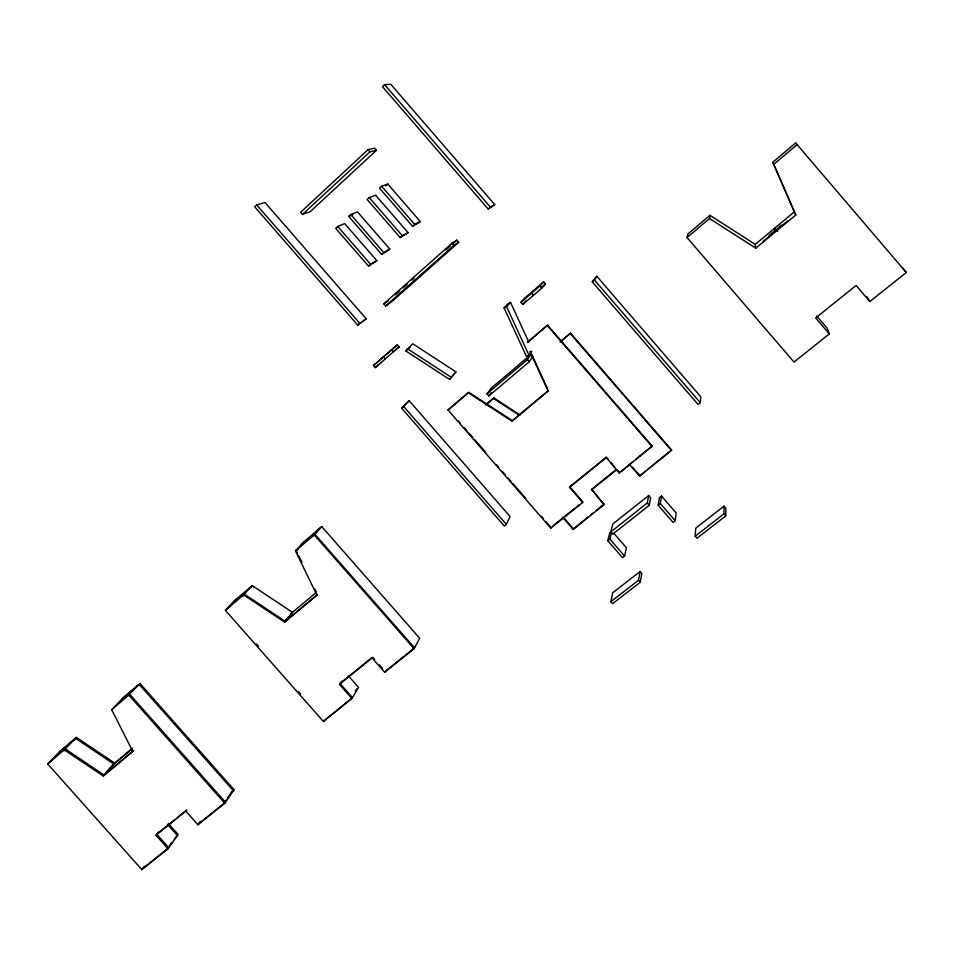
<?xml version="1.0" encoding="UTF-8"?>
<svg xmlns="http://www.w3.org/2000/svg" width="954" height="954" viewBox="0 0 954 954"><rect width="100%" height="100%" fill="white"/><g stroke="black" fill="none" stroke-linecap="round" stroke-linejoin="round"><path stroke-width="1.43" d="M725.732 515.923L725.791 508.184L724.026 506.145L695.752 528.158L695.18 536.184L696.957 538.247L725.732 515.923L723.943 513.848L724.026 506.145M700.296 402.707L700.796 396.804L596.787 276.243L592.255 281.847L698.089 404.484L700.296 402.707L594.414 280.011L596.787 276.243M675.229 520.741L676.147 512.954L661.516 496.056L659.417 497.714L658.2 505.238L673.083 522.422L675.229 520.741L660.335 503.557L661.516 496.056M816.684 316.024L827.19 328.271L829.3 333.9L794.014 362.055L687.035 237.546L709.537 218.549L709.943 215.342L755.222 244.343L755.783 248.171L795.791 215.008L772.8 162.263L795.66 142.945L797.127 144.626L773.754 164.35M629.616 464.61L639.657 476.189L671.664 450.073L570.528 333.137L561.441 340.816M640.277 582.226L641.78 573.509L640.051 571.518L612.79 592.72L610.81 601.712L612.563 603.727L640.277 582.226L638.512 580.199L640.051 571.518M649.269 505.274L650.64 497.749L648.696 495.508L612.754 524.044L610.739 531.962L612.706 534.216L649.269 505.274L647.301 502.996L648.696 495.508M608.092 459.423L606.195 457.24L619.229 473.089L652.214 446.078L547.56 325.147L527.645 342.104M609.844 532.69L607.781 540.739L622.545 557.72L624.631 556.075L626.408 547.763L613.827 533.286M639.657 476.189L645.476 471.026M687.035 237.546L687.917 233.957L709.943 215.342M607.781 540.739L609.868 539.093L611.562 532.404M619.229 473.089L632.979 461.545M562.395 517.08L573.115 529.41L604.097 504.63L591.611 489.378L615.604 470.06M604.097 504.63L591.611 489.378M548.383 390.556L512.358 420.666L468.712 392.237L448.01 410.017L550.792 528.122L582.655 502.508L582.87 501.828L569.776 486.755L606.195 457.24M573.115 529.41L588.236 516.806M582.655 502.508L569.526 487.399L569.776 486.755M550.792 528.122L551.066 527.419M506.335 524.342L510.116 516.579L409.123 400.656L401.586 408.157L504.308 526L506.335 524.342L403.59 406.44L409.123 400.656M253.871 587.533L252.178 585.625L234.255 600.829L225.418 610.381L323.346 721.439L351.907 698.543L339.409 684.34L372.084 657.962L384.665 672.284L414.084 648.708L419.712 638.309L321.748 526.584L303.217 542.313L295.478 550.959L316.943 595.213L284.638 622.127L243.628 594.938L252.178 585.625L292.484 612.325L284.638 622.127M412.617 649.4L413.917 647.003M384.665 672.284L385.177 671.389M351.907 698.543L358.549 687.405L348.317 675.778M560.046 342.188L570.528 333.137M355.341 691.161L356.701 688.895M64.121 750.786L65.266 748.914L104.177 775.065M74.424 740.185L75.545 738.336L113.872 764.071M448.01 410.017L468.319 392.738L512.024 421.215L512.358 420.666M323.346 721.439L352.455 697.624L339.97 683.446L371.476 657.998M243.055 596.202L244.331 594.175L285.282 621.328M250.926 587.628L252.178 585.625M405.784 350.905L412.76 343.762L455.881 371.833L449.632 379.465L405.784 350.905L410.232 346.982M339.409 684.34L339.97 683.446M340.149 683.648L341.723 681.144M449.632 379.465L455.881 371.833M529.327 361.697L532.833 356.51L531.02 354.423L491.227 388.147L487.005 393.835L488.842 395.946L529.327 361.697L527.479 359.563L531.02 354.423M223.713 803.65L226.086 800.179M227.672 797.866L230.844 793.251M177.396 817.518L186.579 810.125L185.815 811.162L197.907 824.781L224.762 803.28L234.064 789.697L139.988 683.529L123.066 697.875L111.701 709.728L132.809 751.478L103.306 776.043L64.335 749.856L76.439 737.418L114.707 763.117L132.582 748.222M528.826 342.176L510.557 302.43L508.041 303.575L504.07 307.832L526.393 356.331L528.957 355.198L531.772 351.144M197.907 824.781L200.304 821.37M527.323 342.534L547.56 325.147M485.789 404.913L493.826 397.925L519.942 414.918M169.418 845.745L171.792 842.442M174.165 839.138L177.432 835.573L167.594 824.506M76.439 737.418L60.054 751.311L47.7 763.951L141.872 869.666L167.976 848.762L178.183 834.523L168.357 823.469M141.872 869.666L144.316 866.315M488.842 395.946L491.346 392.499M167.976 848.762L155.955 835.239L158.698 831.995M285.318 620.541L288.025 617.166M542.063 287.905L545.378 283.97L543.553 281.859L524.605 298.185L520.932 302.346L522.78 304.493L542.063 287.905L540.202 285.747L543.553 281.859M522.78 304.493L526.429 300.283M103.306 776.043L114.707 763.117M321.748 526.584L314.307 534.991L414.084 648.708M105.465 773.11L112.274 765.406L132.32 748.687M313.031 535.898L319.888 528.17M504.07 307.832L506.622 306.675L510.557 302.43M227.958 608.056L236.043 599.315M128.015 695.728L139.988 683.529M50.3 761.59L60.77 750.858M256.686 204.943L254.694 206.815L357.714 325.123L366.229 318.815L265.009 202.51L256.686 204.943L359.753 323.311L366.229 318.815M384.581 84.656L382.459 86.647L488.233 209.057L494.721 204.585L390.83 84.334L384.581 84.656L490.404 207.125L494.721 204.585M368.041 149.659L300.653 212.253L302.525 214.411L310.086 211.788L376.413 150.327L374.54 148.168L368.041 149.659L369.937 151.853L376.413 150.327M302.525 214.411L369.937 151.853M337.728 226.432L335.689 228.316L368.494 266.071L376.902 260.716L344.668 223.606L337.728 226.432L370.557 264.21L376.902 260.716M348.687 216.379L350.75 214.495L357.476 211.871L389.792 249.101L381.588 254.277L348.687 216.379L352.741 214.793M369.21 197.561L367.135 199.469L400.155 237.546L408.073 232.645L375.637 195.224L369.21 197.561L402.254 235.662L408.073 232.645M381.588 186.209L379.501 188.129L412.605 226.325L420.332 221.602L387.813 184.074L381.588 186.209L414.716 224.428L420.332 221.602M385.75 185.958L387.813 184.074M368.494 266.071L370.557 264.21M381.588 254.277L389.792 249.101M400.155 237.546L402.254 235.662M412.605 226.325L414.716 224.428M357.714 325.123L359.753 323.311M488.233 209.057L490.404 207.125M383.782 303.849L451.898 243.294L456.847 240.146L458.695 242.268L391.665 301.762L385.631 305.972L383.782 303.849L388.35 300.701M395.338 294.798L399.738 290.887M403.029 287.965L407.43 284.053M411.818 280.154L414.012 278.198M445.864 249.9L450.264 246.001M452.458 244.045L456.847 240.146M385.631 305.972L453.782 245.464L458.695 242.268M373.479 365.525L397.341 344.835L399.118 346.886L375.292 367.6L373.479 365.525L397.341 344.835M520.932 302.346L540.202 285.747M540.918 287.81L545.378 283.97M401.586 408.157L403.59 406.44M375.292 367.6L381.35 362.437M592.255 281.847L594.414 280.011M399.118 346.886L393.334 351.799L391.522 349.713M225.418 610.381L244.331 594.175M295.478 550.959L314.927 534.3L414.549 647.849L386.298 670.495M59.136 752.253L75.545 738.336M122.231 698.757L139.177 684.388L233.372 790.699L231.083 792.547M47.7 763.951L65.266 748.914M111.701 709.728L129.732 694.274L225.478 802.242L198.659 823.731M487.005 393.835L527.479 359.563M486.158 404.413L493.826 397.925M512.024 421.215L548.109 391.057L529.864 351.406M290.731 613.78L315.798 592.887M284.638 621.865L317.551 594.437M103.688 775.471L133.643 750.524M755.222 244.343L794.36 211.848L772.8 162.263M569.526 487.399L606.005 457.848M175.107 819.379L156.754 834.178L168.763 847.677L142.683 868.557M155.955 835.239L186.745 810.316M591.408 490.01L616.582 469.738M553.332 525.582L574.916 508.232M577.194 506.407L579.472 504.571M636.366 458.814L652.214 446.078M231.762 791.534L234.064 789.697M590.526 514.969L592.828 513.145M596.262 510.39L604.287 503.974M647.754 469.201L650.032 467.388M652.309 465.564L669.386 451.898M829.3 333.9L815.646 317.98L856.084 285.484L869.845 301.571L906.3 272.486L795.66 142.945M610.739 531.962L647.301 502.996M658.2 505.238L660.335 503.557M610.81 601.712L638.512 580.199M695.18 536.184L723.943 513.848M298.399 549.277L296.11 550.255L297.409 552.926M709.537 218.549L755.783 248.171M493.48 398.414L519.62 415.443M407.203 348.615L451.087 377.188M128.885 695.156L224.762 803.28M256.459 643.974L258.415 646.192M298.507 691.662L300.462 693.88M372.799 657.306L374.695 659.476M379.453 664.89L382.315 668.146M609.868 539.093L624.631 556.075M563.611 517.533L573.342 528.719M458.206 420.726L460.162 422.968M464.073 427.464L467.007 430.826M468.963 433.08L472.874 437.576M474.83 439.818L485.574 452.172M496.33 464.526L498.286 466.768M502.198 471.264L505.119 474.627M508.053 478.002L510.986 481.365M512.942 483.618L525.654 498.215M541.288 516.186L543.243 518.427M546.177 521.802L550.088 526.298M383.484 356.76L385.297 358.835M451.898 243.294L453.782 245.464M632.502 467.162L639.788 475.581M610.918 462.678L614.686 467.031M617.512 470.286L619.396 472.468M350.75 214.495L383.663 252.405M570.289 333.542L671.58 450.658M531.616 293.14L533.465 295.299M547.274 325.552L652.083 446.675M902.508 268.086L906.3 272.486M775.674 229.282L777.605 231.536M866.852 296.575L869.845 301.571M298.709 555.61L301.965 562.3M314.951 589.083L316.251 591.766M531.39 353.6L547.167 387.92M506.622 306.675L528.957 355.198M794.36 211.848L795.791 215.008M788.04 221.423L787.801 220.791L781.648 225.895L781.421 225.204L769.21 235.328L769.389 236.055L763.283 241.112L763.427 241.839M774.708 228.161L775.304 230.272"/></g></svg>
